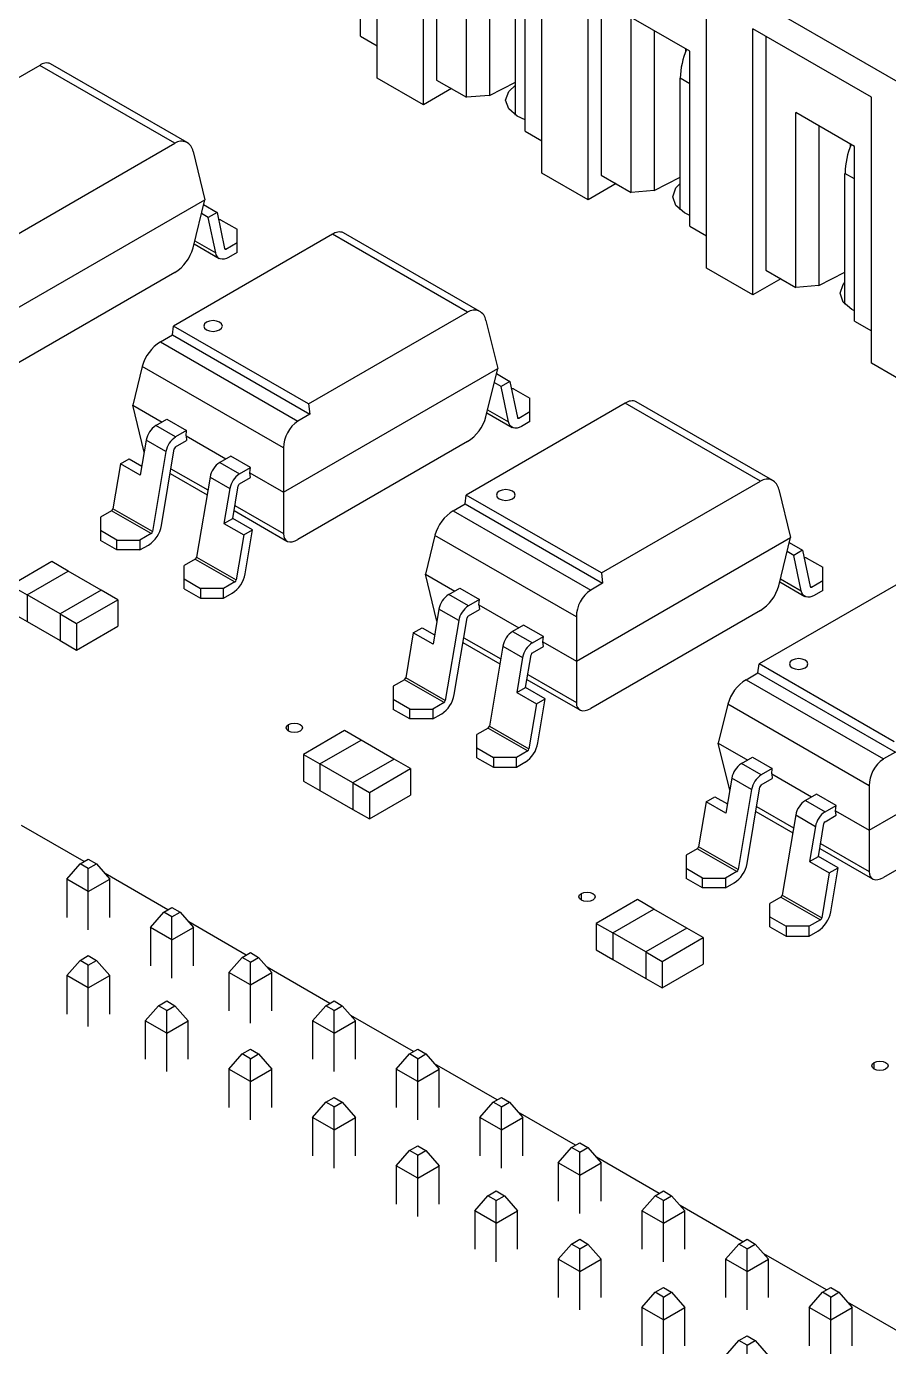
# Model space of a CAD drawing. Header units: millimetres. Extents: x -120 to 67, y -49 to 66.
# Drawn here: x -4.23 to 14.28, y 5.48 to 33.83 of the extents above; entities that cross this region are included whole.
import ezdxf

# ---------------------------------------------------------------- set-up
doc = ezdxf.new("R2010")
doc.units = ezdxf.units.MM

msp = doc.modelspace()

# ---------------------------------------------------------------- linework, layer by layer
at = {"color": 7, "linetype": 'Continuous', "lineweight": 25}
for p, q in [((25.007, 26.555), (-3.277, 42.883)), ((3.299, 32.718), (3.299, 38.434)), ((4.289, 32.146), (4.289, 37.862)), ((4.572, 37.699), (4.572, 32.677)), ((2.938, 33.62), (2.938, 37.376)), ((6.835, 30.677), (6.835, 36.393)), ((5.215, 32.306), (5.215, 36.062)), ((5.71, 35.776), (5.71, 32.346)), ((7.825, 30.105), (7.825, 35.821)), ((8.107, 35.658), (8.107, 30.636)), ((6.474, 31.579), (6.474, 35.335)), ((6.269, 31.92), (6.269, 34.755)), ((10.37, 28.636), (10.37, 34.352)), ((10.01, 33.294), (8.751, 34.021)), ((8.751, 30.265), (8.751, 34.021)), ((13.906, 32.311), (11.36, 33.78)), ((11.36, 28.064), (11.36, 33.78)), ((2.938, 33.62), (3.299, 33.412)), ((9.246, 33.735), (9.246, 30.305)), ((11.643, 33.617), (11.643, 28.595)), ((9.918, 33.347), (9.918, 33.289)), ((10.01, 29.538), (10.01, 33.294)), ((-3.948, 32.993), (-7.361, 31.023)), ((-1.048, 31.319), (-3.948, 32.993)), ((-0.783, 31.335), (-3.713, 33.027)), ((4.289, 32.146), (3.299, 32.718)), ((4.572, 32.677), (5.215, 32.306)), ((5.71, 32.346), (6.269, 32.635)), ((9.804, 29.887), (9.804, 32.714)), ((10.01, 32.596), (9.804, 32.714)), ((4.89, 32.493), (4.289, 32.146)), ((5.71, 32.346), (5.215, 32.306)), ((13.906, 26.595), (13.906, 32.311)), ((13.545, 31.253), (12.286, 31.98)), ((12.286, 28.224), (12.286, 31.98)), ((6.474, 31.579), (6.835, 31.371)), ((12.781, 31.694), (12.781, 28.264)), ((-4.461, 29.349), (-1.048, 31.319)), ((13.453, 31.306), (13.453, 31.248)), ((13.545, 27.497), (13.545, 31.253)), ((-0.655, 31.145), (-0.403, 30.108)), ((7.825, 30.105), (6.835, 30.677)), ((8.107, 30.636), (8.751, 30.265)), ((13.34, 27.866), (13.34, 30.673)), ((13.545, 30.555), (13.34, 30.673)), ((8.426, 30.452), (7.825, 30.105)), ((9.246, 30.305), (9.804, 30.594)), ((-4.999, 27.455), (-0.403, 30.108)), ((-0.655, 29.072), (-0.403, 30.108)), ((9.246, 30.305), (8.751, 30.265)), ((-0.329, 29.727), (-0.475, 29.811)), ((-0.429, 30.001), (-0.141, 29.835)), ((-0.141, 29.835), (-0.329, 29.727)), ((-0.141, 29.835), (0.022, 29.056)), ((-0.17, 28.965), (-0.329, 29.727)), ((-0.063, 29.675), (-0.107, 29.675)), ((-0.063, 29.675), (0.29, 29.471)), ((10.01, 29.538), (10.37, 29.33)), ((2.338, 29.365), (-1.075, 27.394)), ((-0.618, 29.224), (-0.17, 28.965)), ((0.29, 28.973), (0.29, 29.471)), ((5.238, 27.69), (2.338, 29.365)), ((5.503, 27.706), (2.573, 29.398)), ((-0.634, 29.159), (-0.093, 28.847)), ((0.02, 29.063), (0.049, 29.046)), ((0.049, 29.046), (0.29, 29.185)), ((0.29, 28.973), (0.107, 28.867)), ((-1.048, 28.543), (-4.691, 26.439)), ((11.36, 28.064), (10.37, 28.636)), ((11.961, 28.411), (11.36, 28.064)), ((11.643, 28.595), (12.286, 28.224)), ((12.781, 28.264), (13.34, 28.553)), ((12.781, 28.264), (12.286, 28.224)), ((1.826, 25.72), (5.238, 27.69)), ((5.631, 27.516), (5.884, 26.479)), ((-1.1, 27.205), (-1.075, 27.394)), ((1.826, 25.72), (-1.075, 27.394)), ((13.545, 27.497), (13.906, 27.289)), ((-1.356, 27.057), (-1.1, 27.205)), ((-1.356, 27.057), (1.595, 25.354)), ((-1.1, 27.205), (1.85, 25.501)), ((-1.749, 26.528), (-1.951, 25.696)), ((1.287, 24.776), (-1.749, 26.528)), ((1.287, 23.826), (5.884, 26.479)), ((5.631, 25.443), (5.884, 26.479)), ((5.858, 26.372), (6.145, 26.206)), ((14.896, 26.023), (13.906, 26.595)), ((5.957, 26.098), (5.811, 26.182)), ((6.145, 26.206), (5.957, 26.098)), ((6.116, 25.336), (5.957, 26.098)), ((6.145, 26.206), (6.308, 25.427)), ((6.223, 26.046), (6.179, 26.046)), ((6.223, 26.046), (6.577, 25.842)), ((6.577, 25.344), (6.577, 25.842)), ((-1.951, 25.696), (-1.322, 25.332)), ((-1.705, 24.685), (-1.951, 25.696)), ((1.826, 25.72), (1.85, 25.501)), ((8.624, 25.736), (5.211, 23.765)), ((5.653, 25.53), (6.193, 25.218)), ((5.668, 25.595), (6.116, 25.336)), ((6.336, 25.417), (6.577, 25.557)), ((11.525, 24.061), (8.624, 25.736)), ((11.789, 24.077), (8.859, 25.769)), ((-1.455, 25.256), (-1.217, 25.393)), ((-1.03, 25.011), (-1.455, 25.256)), ((-1.217, 25.393), (-0.793, 25.148)), ((1.85, 25.501), (1.595, 25.354)), ((6.307, 25.434), (6.336, 25.417)), ((6.577, 25.344), (6.393, 25.238)), ((-0.793, 25.148), (-1.03, 25.011)), ((-0.806, 25.034), (-0.793, 25.148)), ((-0.806, 25.034), (0.05, 24.54)), ((-0.806, 25.034), (-0.793, 24.936)), ((-1.662, 24.943), (-1.789, 24.19)), ((-1.238, 24.698), (-1.662, 24.943)), ((-1.238, 24.698), (-1.527, 22.978)), ((-1.335, 23.108), (-1.058, 24.757)), ((-1.03, 24.798), (-0.793, 24.936)), ((1.287, 24.776), (1.287, 22.935)), ((5.238, 24.914), (1.595, 22.81)), ((-2.213, 24.435), (-2.376, 23.468)), ((-2.213, 24.435), (-2.025, 24.543)), ((-1.789, 24.19), (-2.213, 24.435)), ((-2.025, 24.543), (-1.755, 24.388)), ((0.155, 24.601), (-0.083, 24.464)), ((-0.083, 24.464), (0.342, 24.219)), ((0.579, 24.356), (0.155, 24.601)), ((-1.148, 24.224), (-0.355, 23.767)), ((-1.13, 24.33), (-0.337, 23.873)), ((-0.29, 24.151), (-0.579, 22.431)), ((-0.29, 24.151), (0.134, 23.906)), ((0.342, 24.219), (0.579, 24.356)), ((0.342, 24.007), (0.579, 24.144)), ((0.566, 24.242), (0.579, 24.356)), ((0.566, 24.242), (1.287, 23.826)), ((0.579, 24.144), (0.566, 24.242)), ((0.134, 23.906), (0.007, 23.153)), ((0.196, 23.261), (0.314, 23.965)), ((8.112, 22.091), (11.525, 24.061)), ((11.917, 23.887), (12.17, 22.85)), ((0.242, 23.538), (1.287, 22.935)), ((4.931, 23.428), (5.186, 23.576)), ((5.186, 23.576), (5.211, 23.765)), ((5.186, 23.576), (8.137, 21.872)), ((8.112, 22.091), (5.211, 23.765)), ((-2.403, 23.426), (-2.644, 23.287)), ((-2.644, 23.287), (-2.644, 22.789)), ((-1.555, 22.936), (-2.403, 23.426)), ((-1.527, 22.978), (-2.376, 23.468)), ((0.007, 23.153), (0.196, 23.261)), ((0.62, 23.017), (0.196, 23.261)), ((0.224, 23.432), (1.359, 22.777)), ((4.931, 23.428), (7.881, 21.725)), ((-2.291, 22.797), (-2.644, 23.001)), ((0.007, 23.153), (0.432, 22.908)), ((0.432, 22.908), (0.62, 23.017)), ((0.461, 22.072), (0.62, 23.017)), ((-2.291, 22.585), (-2.644, 22.789)), ((-2.291, 22.797), (-1.796, 22.797)), ((-2.291, 22.585), (-2.291, 22.797)), ((-1.555, 22.936), (-1.796, 22.797)), ((-1.796, 22.797), (-1.796, 22.585)), ((-1.796, 22.585), (-1.612, 22.691)), ((0.432, 22.908), (0.269, 21.941)), ((4.538, 22.899), (4.335, 22.067)), ((7.574, 21.147), (4.538, 22.899)), ((7.574, 20.197), (12.17, 22.85)), ((11.917, 21.814), (12.17, 22.85)), ((12.144, 22.744), (12.431, 22.577)), ((-1.796, 22.585), (-2.291, 22.585)), ((-0.579, 22.431), (0.269, 21.941)), ((12.243, 22.469), (12.097, 22.553)), ((12.431, 22.577), (12.243, 22.469)), ((12.402, 21.707), (12.243, 22.469)), ((12.431, 22.577), (12.594, 21.798)), ((12.509, 22.417), (12.465, 22.417)), ((12.509, 22.417), (12.863, 22.213)), ((-3.687, 22.334), (-4.571, 21.824)), ((-4.217, 21.619), (-3.334, 22.13)), ((-4.217, 21.619), (-3.334, 22.128)), ((-3.334, 22.13), (-3.687, 22.334)), ((-3.334, 22.13), (-3.334, 22.128)), ((-2.628, 21.721), (-3.334, 22.128)), ((-0.607, 22.389), (-0.848, 22.25)), ((-0.848, 21.752), (-0.848, 22.25)), ((-0.607, 22.389), (0.241, 21.899)), ((12.863, 21.715), (12.863, 22.213)), ((-0.848, 21.964), (-0.495, 21.76)), ((0.241, 21.899), (0, 21.76)), ((4.335, 22.067), (4.964, 21.703)), ((4.581, 21.056), (4.335, 22.067)), ((8.137, 21.872), (7.881, 21.725)), ((8.112, 22.091), (8.137, 21.872)), ((14.91, 22.107), (11.497, 20.136)), ((11.939, 21.901), (12.479, 21.589)), ((11.955, 21.966), (12.402, 21.707)), ((12.622, 21.788), (12.863, 21.928)), ((-4.571, 21.824), (-4.217, 21.619)), ((-3.51, 21.211), (-4.217, 21.619)), ((-4.217, 21.619), (-4.217, 21.048)), ((-4.217, 21.619), (-4.217, 21.048)), ((-2.626, 21.721), (-3.51, 21.211)), ((-2.273, 21.517), (-2.626, 21.721)), ((-0.848, 21.752), (-0.495, 21.548)), ((-0.495, 21.76), (-0.495, 21.548)), ((0, 21.76), (-0.495, 21.76)), ((0, 21.548), (0, 21.76)), ((0, 21.548), (0.184, 21.654)), ((4.832, 21.627), (5.069, 21.764)), ((5.256, 21.382), (4.832, 21.627)), ((5.069, 21.764), (5.493, 21.519)), ((12.593, 21.805), (12.622, 21.788)), ((12.863, 21.715), (12.679, 21.609)), ((-3.157, 21.007), (-2.273, 21.517)), ((-2.273, 21.517), (-2.273, 20.946)), ((-0.495, 21.548), (0, 21.548)), ((4.624, 21.314), (4.498, 20.561)), ((5.049, 21.069), (4.624, 21.314)), ((5.493, 21.519), (5.256, 21.382)), ((5.256, 21.17), (5.493, 21.307)), ((5.481, 21.405), (5.493, 21.519)), ((5.481, 21.405), (6.336, 20.911)), ((5.481, 21.405), (5.493, 21.307)), ((11.525, 21.285), (7.881, 19.181)), ((-4.571, 21.252), (-4.217, 21.048)), ((-4.217, 21.048), (-3.51, 20.64)), ((-4.217, 21.048), (-4.217, 21.048)), ((-3.51, 21.211), (-3.51, 20.64)), ((-3.51, 21.211), (-3.157, 21.007)), ((-3.157, 21.007), (-3.157, 20.436)), ((5.049, 21.069), (4.759, 19.349)), ((4.951, 19.479), (5.228, 21.128)), ((7.574, 21.147), (7.574, 19.306)), ((-3.157, 20.436), (-2.273, 20.946)), ((4.073, 20.806), (3.911, 19.839)), ((4.073, 20.806), (4.261, 20.914)), ((4.498, 20.561), (4.073, 20.806)), ((4.261, 20.914), (4.531, 20.759)), ((5.157, 20.701), (5.949, 20.244)), ((6.441, 20.972), (6.203, 20.835)), ((6.203, 20.835), (6.628, 20.59)), ((6.865, 20.727), (6.441, 20.972)), ((6.628, 20.59), (6.865, 20.727)), ((6.852, 20.613), (6.865, 20.727)), ((-3.51, 20.64), (-3.157, 20.436)), ((5.139, 20.595), (5.931, 20.138)), ((5.996, 20.522), (5.707, 18.802)), ((5.996, 20.522), (6.42, 20.277)), ((6.628, 20.378), (6.865, 20.515)), ((6.852, 20.613), (7.574, 20.197)), ((6.865, 20.515), (6.852, 20.613)), ((6.42, 20.277), (6.294, 19.524)), ((6.482, 19.633), (6.6, 20.336)), ((11.472, 19.947), (11.497, 20.136)), ((14.398, 18.462), (11.497, 20.136)), ((6.528, 19.909), (7.574, 19.306)), ((11.217, 19.799), (11.472, 19.947)), ((11.472, 19.947), (14.423, 18.243)), ((3.883, 19.797), (3.642, 19.658)), ((3.642, 19.658), (3.642, 19.16)), ((4.732, 19.307), (3.883, 19.797)), ((4.759, 19.349), (3.911, 19.839)), ((6.294, 19.524), (6.482, 19.633)), ((6.906, 19.388), (6.482, 19.633)), ((6.51, 19.803), (7.645, 19.148)), ((11.217, 19.799), (14.167, 18.096)), ((3.996, 19.168), (3.642, 19.372)), ((4.732, 19.307), (4.491, 19.168)), ((6.294, 19.524), (6.718, 19.279)), ((6.718, 19.279), (6.906, 19.388)), ((6.747, 18.443), (6.906, 19.388)), ((3.996, 18.956), (3.642, 19.16)), ((3.996, 19.168), (4.491, 19.168)), ((3.996, 18.956), (3.996, 19.168)), ((4.491, 19.168), (4.491, 18.956)), ((4.491, 18.956), (4.674, 19.062)), ((6.718, 19.279), (6.555, 18.312)), ((10.824, 19.27), (10.621, 18.438)), ((13.86, 17.518), (10.824, 19.27)), ((13.86, 16.568), (18.456, 19.221)), ((1.393, 18.695), (1.393, 18.837)), ((4.491, 18.956), (3.996, 18.956)), ((5.679, 18.76), (5.438, 18.621)), ((5.679, 18.76), (6.528, 18.27)), ((5.707, 18.802), (6.555, 18.312)), ((2.599, 18.705), (1.715, 18.195)), ((2.069, 17.99), (2.953, 18.501)), ((2.069, 17.99), (2.952, 18.5)), ((2.953, 18.501), (2.599, 18.705)), ((3.658, 18.092), (2.952, 18.5)), ((2.953, 18.501), (2.953, 18.499)), ((5.438, 18.123), (5.438, 18.621)), ((10.621, 18.438), (11.251, 18.074)), ((10.867, 17.427), (10.621, 18.438)), ((1.715, 18.195), (2.069, 17.99)), ((1.715, 18.195), (1.715, 17.623)), ((5.438, 18.335), (5.792, 18.131)), ((6.528, 18.27), (6.287, 18.131)), ((14.423, 18.243), (14.167, 18.096)), ((2.069, 17.99), (2.069, 17.419)), ((2.776, 17.582), (2.069, 17.99)), ((2.069, 17.99), (2.069, 17.419)), ((3.66, 18.093), (2.776, 17.582)), ((3.129, 17.378), (4.013, 17.888)), ((4.013, 17.888), (3.66, 18.093)), ((4.013, 17.888), (4.013, 17.317)), ((5.438, 18.123), (5.792, 17.919)), ((5.792, 18.131), (5.792, 17.919)), ((6.287, 18.131), (5.792, 18.131)), ((5.792, 17.919), (6.287, 17.919)), ((6.287, 17.919), (6.287, 18.131)), ((6.287, 17.919), (6.47, 18.025)), ((11.118, 17.998), (11.355, 18.135)), ((11.542, 17.753), (11.118, 17.998)), ((11.355, 18.135), (11.78, 17.89)), ((11.78, 17.89), (11.542, 17.753)), ((11.767, 17.776), (11.78, 17.89)), ((1.715, 17.623), (2.069, 17.419)), ((2.776, 17.582), (3.129, 17.378)), ((2.776, 17.582), (2.776, 17.011)), ((10.91, 17.685), (10.784, 16.932)), ((11.335, 17.44), (10.91, 17.685)), ((11.542, 17.541), (11.78, 17.678)), ((11.767, 17.776), (12.622, 17.282)), ((11.767, 17.776), (11.78, 17.678)), ((17.811, 17.656), (14.167, 15.552)), ((2.069, 17.419), (2.776, 17.012)), ((2.069, 17.419), (2.069, 17.419)), ((3.129, 17.378), (3.129, 16.807)), ((3.129, 16.807), (4.013, 17.317)), ((11.335, 17.44), (11.045, 15.72)), ((11.237, 15.851), (11.514, 17.499)), ((12.727, 17.343), (12.49, 17.206)), ((13.151, 17.098), (12.727, 17.343)), ((13.86, 17.518), (13.86, 15.677)), ((10.36, 17.177), (10.197, 16.21)), ((10.36, 17.177), (10.548, 17.285)), ((10.784, 16.932), (10.36, 17.177)), ((10.548, 17.285), (10.817, 17.13)), ((11.443, 17.072), (12.235, 16.615)), ((12.49, 17.206), (12.914, 16.961)), ((12.914, 16.961), (13.151, 17.098)), ((13.139, 16.984), (13.151, 17.098)), ((2.776, 17.011), (3.129, 16.807)), ((11.425, 16.966), (12.218, 16.509)), ((12.282, 16.893), (11.993, 15.173)), ((12.282, 16.893), (12.706, 16.648)), ((12.914, 16.749), (13.151, 16.886)), ((13.139, 16.984), (13.86, 16.568)), ((13.151, 16.886), (13.139, 16.984)), ((-2.995, 15.893), (-4.341, 16.67)), ((12.706, 16.648), (12.58, 15.895)), ((12.768, 16.004), (12.886, 16.707)), ((10.169, 16.168), (9.928, 16.029)), ((11.018, 15.678), (10.169, 16.168)), ((11.045, 15.72), (10.197, 16.21)), ((12.797, 16.175), (13.932, 15.519)), ((12.814, 16.281), (13.86, 15.677)), ((-3.081, 15.843), (-2.904, 15.946)), ((-2.904, 15.946), (-2.727, 15.843)), ((9.928, 16.029), (9.928, 15.531)), ((12.58, 15.895), (12.768, 16.004)), ((12.58, 15.895), (13.004, 15.65)), ((13.192, 15.759), (12.768, 16.004)), ((-3.364, 15.517), (-3.081, 15.843)), ((-2.904, 15.741), (-3.081, 15.843)), ((-2.904, 15.741), (-2.727, 15.843)), ((-2.904, 14.427), (-2.904, 15.741)), ((-2.727, 15.843), (-2.445, 15.517)), ((-1.199, 14.856), (-2.545, 15.633)), ((10.282, 15.539), (9.928, 15.743)), ((11.018, 15.678), (10.777, 15.539)), ((13.004, 15.65), (12.841, 14.683)), ((13.004, 15.65), (13.192, 15.759)), ((13.033, 14.814), (13.192, 15.759)), ((-2.904, 15.252), (-3.364, 15.517)), ((-3.364, 15.517), (-3.364, 14.693)), ((-2.904, 15.252), (-2.445, 15.517)), ((-2.445, 14.693), (-2.445, 15.517)), ((10.282, 15.327), (9.928, 15.531)), ((10.282, 15.327), (10.282, 15.539)), ((10.282, 15.539), (10.777, 15.539)), ((10.777, 15.327), (10.282, 15.327)), ((10.777, 15.539), (10.777, 15.327)), ((10.777, 15.327), (10.961, 15.433)), ((7.68, 15.066), (7.68, 15.208)), ((8.885, 15.076), (8.001, 14.566)), ((9.239, 14.872), (8.885, 15.076)), ((11.965, 15.131), (11.724, 14.992)), ((11.965, 15.131), (12.814, 14.641)), ((11.993, 15.173), (12.841, 14.683)), ((-1.568, 14.48), (-1.285, 14.807)), ((-1.285, 14.807), (-1.108, 14.909)), ((-1.108, 14.705), (-1.285, 14.807)), ((-1.108, 14.909), (-0.931, 14.807)), ((-1.108, 14.705), (-0.931, 14.807)), ((-0.931, 14.807), (-0.649, 14.48)), ((8.355, 14.362), (9.239, 14.872)), ((8.356, 14.361), (9.238, 14.871)), ((9.945, 14.463), (9.238, 14.871)), ((9.239, 14.872), (9.239, 14.87)), ((11.724, 14.494), (11.724, 14.992)), ((-1.108, 14.215), (-1.568, 14.48)), ((-1.568, 14.48), (-1.568, 13.656)), ((-1.108, 13.39), (-1.108, 14.705)), ((-1.108, 14.215), (-0.649, 14.48)), ((0.484, 13.885), (-0.749, 14.596)), ((-0.649, 13.656), (-0.649, 14.48)), ((8.001, 14.566), (8.355, 14.362)), ((8.001, 14.566), (8.001, 13.994)), ((9.946, 14.464), (9.062, 13.953)), ((10.299, 14.26), (9.946, 14.464)), ((11.724, 14.706), (12.078, 14.502)), ((11.724, 14.494), (12.078, 14.29)), ((12.078, 14.502), (12.078, 14.29)), ((12.573, 14.502), (12.078, 14.502)), ((12.814, 14.641), (12.573, 14.502)), ((12.573, 14.29), (12.573, 14.502)), ((8.355, 14.362), (8.355, 13.79)), ((8.356, 14.361), (8.356, 13.79)), ((9.062, 13.953), (8.356, 14.361)), ((9.416, 13.749), (10.299, 14.26)), ((10.299, 14.26), (10.299, 13.688)), ((12.078, 14.29), (12.573, 14.29)), ((12.573, 14.29), (12.757, 14.396)), ((0.398, 13.835), (0.575, 13.937)), ((0.575, 13.937), (0.751, 13.835)), ((8.001, 13.994), (8.355, 13.79)), ((9.062, 13.953), (9.062, 13.382)), ((9.062, 13.953), (9.416, 13.749)), ((-3.364, 13.443), (-3.081, 13.77)), ((-3.081, 13.77), (-2.904, 13.872)), ((-2.904, 13.668), (-3.081, 13.77)), ((-2.904, 13.872), (-2.727, 13.77)), ((-2.904, 13.668), (-2.727, 13.77)), ((-2.904, 12.354), (-2.904, 13.668)), ((-2.727, 13.77), (-2.445, 13.443)), ((0.115, 13.509), (0.398, 13.835)), ((0.575, 13.733), (0.398, 13.835)), ((0.575, 13.733), (0.751, 13.835)), ((0.575, 12.419), (0.575, 13.733)), ((0.751, 13.835), (1.034, 13.509)), ((2.28, 12.848), (0.934, 13.625)), ((8.355, 13.79), (8.356, 13.79)), ((8.356, 13.79), (9.062, 13.383)), ((9.416, 13.749), (9.416, 13.178)), ((9.416, 13.178), (10.299, 13.688)), ((-2.904, 13.178), (-3.364, 13.443)), ((-3.364, 13.443), (-3.364, 12.619)), ((-2.904, 13.178), (-2.445, 13.443)), ((-2.445, 12.619), (-2.445, 13.443)), ((0.575, 13.243), (0.115, 13.509)), ((0.115, 13.509), (0.115, 12.684)), ((0.575, 13.243), (1.034, 13.509)), ((1.034, 12.684), (1.034, 13.509)), ((9.062, 13.382), (9.416, 13.178)), ((-1.681, 12.472), (-1.398, 12.798)), ((-1.398, 12.798), (-1.221, 12.9)), ((-1.221, 12.696), (-1.398, 12.798)), ((-1.221, 12.9), (-1.045, 12.798)), ((-1.221, 12.696), (-1.045, 12.798)), ((-1.045, 12.798), (-0.762, 12.472)), ((1.911, 12.472), (2.194, 12.798)), ((2.194, 12.798), (2.371, 12.9)), ((2.371, 12.696), (2.194, 12.798)), ((2.371, 12.9), (2.548, 12.798)), ((2.371, 12.696), (2.548, 12.798)), ((2.548, 12.798), (2.83, 12.472)), ((-1.221, 11.382), (-1.221, 12.696)), ((2.371, 11.382), (2.371, 12.696)), ((4.076, 11.811), (2.73, 12.588)), ((-1.221, 12.206), (-1.681, 12.472)), ((-1.681, 12.472), (-1.681, 11.647)), ((-1.221, 12.206), (-0.762, 12.472)), ((-0.762, 11.647), (-0.762, 12.472)), ((2.371, 12.206), (1.911, 12.472)), ((1.911, 12.472), (1.911, 11.647)), ((2.371, 12.206), (2.83, 12.472)), ((2.83, 11.647), (2.83, 12.472)), ((0.115, 11.435), (0.398, 11.761)), ((0.398, 11.761), (0.575, 11.864)), ((0.575, 11.659), (0.398, 11.761)), ((0.575, 11.864), (0.751, 11.761)), ((0.575, 11.659), (0.751, 11.761)), ((0.575, 10.345), (0.575, 11.659)), ((0.751, 11.761), (1.034, 11.435)), ((3.707, 11.435), (3.99, 11.761)), ((3.99, 11.761), (4.167, 11.864)), ((4.167, 11.659), (3.99, 11.761)), ((4.167, 11.864), (4.344, 11.761)), ((4.167, 11.659), (4.344, 11.761)), ((4.167, 10.345), (4.167, 11.659)), ((4.344, 11.761), (4.626, 11.435)), ((0.575, 11.17), (0.115, 11.435)), ((0.115, 11.435), (0.115, 10.611)), ((0.575, 11.17), (1.034, 11.435)), ((1.034, 10.611), (1.034, 11.435)), ((4.167, 11.17), (3.707, 11.435)), ((3.707, 11.435), (3.707, 10.611)), ((4.167, 11.17), (4.626, 11.435)), ((5.872, 10.774), (4.526, 11.551)), ((4.626, 10.611), (4.626, 11.435)), ((13.966, 11.437), (13.966, 11.58)), ((2.194, 10.725), (2.371, 10.827)), ((2.371, 10.827), (2.548, 10.725)), ((5.786, 10.725), (5.963, 10.827)), ((5.963, 10.827), (6.14, 10.725)), ((1.911, 10.398), (2.194, 10.725)), ((2.371, 10.623), (2.194, 10.725)), ((2.371, 10.623), (2.548, 10.725)), ((2.371, 9.308), (2.371, 10.623)), ((2.548, 10.725), (2.83, 10.398)), ((5.503, 10.398), (5.786, 10.725)), ((5.963, 10.623), (5.786, 10.725)), ((5.963, 10.623), (6.14, 10.725)), ((5.963, 9.308), (5.963, 10.623)), ((6.14, 10.725), (6.422, 10.398)), ((7.555, 9.803), (6.322, 10.514)), ((2.371, 10.133), (1.911, 10.398)), ((1.911, 10.398), (1.911, 9.574)), ((2.371, 10.133), (2.83, 10.398)), ((2.83, 9.574), (2.83, 10.398)), ((5.963, 10.133), (5.503, 10.398)), ((5.503, 10.398), (5.503, 9.574)), ((5.963, 10.133), (6.422, 10.398)), ((6.422, 9.574), (6.422, 10.398)), ((3.707, 9.361), (3.99, 9.688)), ((3.99, 9.688), (4.167, 9.79)), ((4.167, 9.586), (3.99, 9.688)), ((4.167, 9.79), (4.344, 9.688)), ((4.167, 9.586), (4.344, 9.688)), ((4.344, 9.688), (4.626, 9.361)), ((7.186, 9.426), (7.469, 9.753)), ((7.469, 9.753), (7.646, 9.855)), ((7.646, 9.651), (7.469, 9.753)), ((7.646, 9.855), (7.823, 9.753)), ((7.646, 9.651), (7.823, 9.753)), ((7.646, 8.337), (7.646, 9.651)), ((7.823, 9.753), (8.105, 9.426)), ((4.167, 9.096), (3.707, 9.361)), ((3.707, 9.361), (3.707, 8.537)), ((4.167, 8.272), (4.167, 9.586)), ((4.167, 9.096), (4.626, 9.361)), ((4.626, 8.537), (4.626, 9.361)), ((7.646, 9.161), (7.186, 9.426)), ((7.186, 9.426), (7.186, 8.602)), ((7.646, 9.161), (8.105, 9.426)), ((9.351, 8.766), (8.005, 9.543)), ((8.105, 8.602), (8.105, 9.426)), ((5.673, 8.716), (5.85, 8.818)), ((5.85, 8.818), (6.027, 8.716)), ((9.265, 8.716), (9.442, 8.818)), ((9.442, 8.818), (9.619, 8.716)), ((5.39, 8.39), (5.673, 8.716)), ((5.85, 8.614), (5.673, 8.716)), ((5.85, 8.614), (6.027, 8.716)), ((5.85, 7.3), (5.85, 8.614)), ((6.027, 8.716), (6.309, 8.39)), ((8.982, 8.39), (9.265, 8.716)), ((9.442, 8.614), (9.265, 8.716)), ((9.442, 8.614), (9.619, 8.716)), ((9.442, 7.3), (9.442, 8.614)), ((9.619, 8.716), (9.901, 8.39)), ((5.85, 8.124), (5.39, 8.39)), ((5.39, 8.39), (5.39, 7.565)), ((5.85, 8.124), (6.309, 8.39)), ((6.309, 7.565), (6.309, 8.39)), ((9.442, 8.124), (8.982, 8.39)), ((8.982, 8.39), (8.982, 7.565)), ((9.442, 8.124), (9.901, 8.39)), ((11.147, 7.729), (9.801, 8.506)), ((9.901, 7.565), (9.901, 8.39)), ((7.186, 7.353), (7.469, 7.679)), ((7.469, 7.679), (7.646, 7.781)), ((7.646, 7.577), (7.469, 7.679)), ((7.646, 7.781), (7.823, 7.679)), ((7.646, 7.577), (7.823, 7.679)), ((7.823, 7.679), (8.105, 7.353)), ((10.778, 7.353), (11.061, 7.679)), ((11.061, 7.679), (11.238, 7.781)), ((11.238, 7.577), (11.061, 7.679)), ((11.238, 7.781), (11.415, 7.679)), ((11.238, 7.577), (11.415, 7.679)), ((11.415, 7.679), (11.698, 7.353)), ((7.646, 6.263), (7.646, 7.577)), ((11.238, 6.263), (11.238, 7.577)), ((12.943, 6.692), (11.597, 7.469)), ((7.646, 7.087), (7.186, 7.353)), ((7.186, 7.353), (7.186, 6.528)), ((7.646, 7.087), (8.105, 7.353)), ((8.105, 6.528), (8.105, 7.353)), ((11.238, 7.087), (10.778, 7.353)), ((10.778, 7.353), (10.778, 6.528)), ((11.238, 7.087), (11.698, 7.353)), ((11.698, 6.528), (11.698, 7.353)), ((8.982, 6.316), (9.265, 6.643)), ((9.265, 6.643), (9.442, 6.745)), ((9.442, 6.541), (9.265, 6.643)), ((9.442, 6.745), (9.619, 6.643)), ((9.442, 6.541), (9.619, 6.643)), ((9.442, 5.226), (9.442, 6.541)), ((9.619, 6.643), (9.901, 6.316)), ((12.574, 6.316), (12.857, 6.643)), ((12.857, 6.643), (13.034, 6.745)), ((13.034, 6.541), (12.857, 6.643)), ((13.034, 6.745), (13.211, 6.643)), ((13.034, 6.541), (13.211, 6.643)), ((13.034, 5.226), (13.034, 6.541)), ((13.211, 6.643), (13.494, 6.316)), ((9.442, 6.051), (8.982, 6.316)), ((8.982, 6.316), (8.982, 5.492)), ((9.442, 6.051), (9.901, 6.316)), ((9.901, 5.492), (9.901, 6.316)), ((13.034, 6.051), (12.574, 6.316)), ((12.574, 6.316), (12.574, 5.492)), ((13.034, 6.051), (13.494, 6.316)), ((14.626, 5.72), (13.393, 6.432)), ((13.494, 5.492), (13.494, 6.316)), ((11.061, 5.606), (11.238, 5.708)), ((11.238, 5.708), (11.415, 5.606)), ((10.778, 5.279), (11.061, 5.606)), ((11.238, 5.504), (11.061, 5.606)), ((11.238, 5.504), (11.415, 5.606)), ((11.238, 4.189), (11.238, 5.504)), ((11.415, 5.606), (11.698, 5.279))]:
    msp.add_line(p, q, dxfattribs=at)
at = {"color": 7, "linetype": 'Continuous', "lineweight": 25, "flags": 128}
for points in [[(6.474, 31.822), (6.304, 31.898), (6.12, 32.057), (6.055, 32.245), (6.12, 32.433), (6.269, 32.57)], [(10.01, 29.769), (9.896, 29.824), (9.712, 29.983), (9.647, 30.171), (9.712, 30.359), (9.804, 30.455)], [(0.107, 28.867), (0.059, 28.844), (0.012, 28.831), (-0.031, 28.829), (-0.071, 28.837), (-0.106, 28.855), (-0.134, 28.883), (-0.156, 28.92), (-0.17, 28.965)], [(0.022, 29.056), (0.023, 29.052), (0.025, 29.048), (0.028, 29.045), (0.032, 29.043), (0.036, 29.043), (0.04, 29.043), (0.045, 29.044), (0.049, 29.046)], [(13.545, 27.721), (13.489, 27.751), (13.304, 27.91), (13.24, 28.098), (13.304, 28.285), (13.34, 28.329)], [(-0.368, 27.476), (-0.411, 27.439), (-0.427, 27.394), (-0.411, 27.35), (-0.368, 27.313), (-0.303, 27.288), (-0.227, 27.279), (-0.15, 27.288), (-0.085, 27.313), (-0.042, 27.35), (-0.027, 27.394), (-0.042, 27.439), (-0.085, 27.476), (-0.15, 27.501), (-0.227, 27.51), (-0.303, 27.501), (-0.368, 27.476)], [(-0.368, 27.476), (-0.411, 27.439), (-0.427, 27.394), (-0.411, 27.35), (-0.368, 27.313), (-0.303, 27.288), (-0.227, 27.279), (-0.15, 27.288), (-0.085, 27.313), (-0.042, 27.35), (-0.027, 27.394), (-0.042, 27.439), (-0.085, 27.476), (-0.15, 27.501), (-0.227, 27.51), (-0.303, 27.501), (-0.368, 27.476)], [(6.393, 25.238), (6.345, 25.215), (6.299, 25.202), (6.255, 25.2), (6.215, 25.208), (6.18, 25.226), (6.152, 25.254), (6.13, 25.291), (6.116, 25.336)], [(6.308, 25.427), (6.309, 25.423), (6.312, 25.419), (6.314, 25.416), (6.318, 25.414), (6.322, 25.414), (6.326, 25.414), (6.331, 25.415), (6.336, 25.417)], [(5.918, 23.847), (5.875, 23.81), (5.86, 23.765), (5.875, 23.721), (5.918, 23.684), (5.983, 23.659), (6.06, 23.65), (6.136, 23.659), (6.201, 23.684), (6.244, 23.721), (6.26, 23.765), (6.244, 23.81), (6.201, 23.847), (6.136, 23.872), (6.06, 23.881), (5.983, 23.872), (5.918, 23.847)], [(5.918, 23.847), (5.875, 23.81), (5.86, 23.765), (5.875, 23.721), (5.918, 23.684), (5.983, 23.659), (6.06, 23.65), (6.136, 23.659), (6.201, 23.684), (6.244, 23.721), (6.26, 23.765), (6.244, 23.81), (6.201, 23.847), (6.136, 23.872), (6.06, 23.881), (5.983, 23.872), (5.918, 23.847)], [(1.287, 22.935), (1.293, 22.877), (1.31, 22.829), (1.338, 22.793), (1.375, 22.77), (1.421, 22.759), (1.474, 22.763), (1.533, 22.78), (1.595, 22.81)], [(12.679, 21.609), (12.631, 21.586), (12.585, 21.573), (12.541, 21.571), (12.501, 21.579), (12.467, 21.597), (12.438, 21.626), (12.416, 21.663), (12.402, 21.707)], [(12.594, 21.798), (12.596, 21.794), (12.598, 21.79), (12.601, 21.787), (12.604, 21.785), (12.608, 21.785), (12.612, 21.785), (12.617, 21.786), (12.622, 21.788)], [(12.204, 20.218), (12.161, 20.181), (12.146, 20.136), (12.161, 20.092), (12.204, 20.055), (12.269, 20.03), (12.346, 20.021), (12.422, 20.03), (12.487, 20.055), (12.531, 20.092), (12.546, 20.136), (12.531, 20.181), (12.487, 20.218), (12.422, 20.243), (12.346, 20.252), (12.269, 20.243), (12.204, 20.218)], [(12.204, 20.218), (12.161, 20.181), (12.146, 20.136), (12.161, 20.092), (12.204, 20.055), (12.269, 20.03), (12.346, 20.021), (12.422, 20.03), (12.487, 20.055), (12.531, 20.092), (12.546, 20.136), (12.531, 20.181), (12.487, 20.218), (12.422, 20.243), (12.346, 20.252), (12.269, 20.243), (12.204, 20.218)], [(7.574, 19.306), (7.579, 19.248), (7.596, 19.201), (7.624, 19.164), (7.661, 19.141), (7.707, 19.13), (7.76, 19.134), (7.819, 19.151), (7.881, 19.181)], [(1.393, 18.837), (1.45, 18.859), (1.517, 18.867), (1.584, 18.859), (1.641, 18.837), (1.679, 18.805), (1.692, 18.766), (1.679, 18.727), (1.641, 18.695), (1.584, 18.673), (1.517, 18.665), (1.45, 18.673), (1.393, 18.695), (1.356, 18.727), (1.342, 18.766), (1.356, 18.805), (1.393, 18.837)], [(13.86, 15.677), (13.865, 15.619), (13.882, 15.572), (13.91, 15.535), (13.947, 15.512), (13.993, 15.501), (14.046, 15.505), (14.105, 15.522), (14.167, 15.552)], [(7.68, 15.208), (7.736, 15.23), (7.803, 15.238), (7.87, 15.23), (7.927, 15.208), (7.965, 15.176), (7.978, 15.137), (7.965, 15.098), (7.927, 15.066), (7.87, 15.044), (7.803, 15.036), (7.736, 15.044), (7.68, 15.066), (7.642, 15.098), (7.628, 15.137), (7.642, 15.176), (7.68, 15.208)], [(13.966, 11.58), (14.023, 11.601), (14.09, 11.609), (14.157, 11.601), (14.213, 11.58), (14.251, 11.547), (14.265, 11.508), (14.251, 11.469), (14.213, 11.437), (14.157, 11.415), (14.09, 11.407), (14.023, 11.415), (13.966, 11.437), (13.928, 11.469), (13.915, 11.508), (13.928, 11.547), (13.966, 11.58)]]:
    msp.add_lwpolyline(points, dxfattribs=at)
at = {"color": 7, "linetype": 'Continuous', "lineweight": 25}
for centre, radius, start, end in [((11.531, 32.675), 1.727, 157.4718, 178.7023), ((-3.803, 32.811), 0.233, 67.3728, 128.6589), ((-0.905, 31.112), 0.252, 7.5999, 124.6186), ((15.067, 30.634), 1.727, 157.4718, 178.7023), ((2.483, 29.182), 0.233, 67.3728, 128.6589), ((-1.533, 29.313), 0.91, 302.177, 344.6076), ((5.382, 27.483), 0.252, 7.5999, 124.6186), ((-0.871, 26.286), 0.91, 122.177, 164.6076), ((8.77, 25.553), 0.233, 67.3728, 128.6589), ((-1.199, 24.861), 0.47, 122.9275, 170.0427), ((1.982, 24.777), 0.694, 123.8784, 180.1411), ((4.754, 25.684), 0.91, 302.177, 344.6076), ((-0.775, 24.616), 0.47, 122.9275, 170.0427), ((-0.996, 24.746), 0.0627, 122.9275, 170.0427), ((0.173, 24.069), 0.47, 122.9275, 170.0427), ((0.597, 23.824), 0.47, 122.9275, 170.0427), ((11.668, 23.854), 0.252, 7.5999, 124.6186), ((0.376, 23.954), 0.0627, 122.9275, 170.0427), ((-2.437, 23.479), 0.0627, 302.9275, 350.0427), ((5.415, 22.658), 0.91, 122.177, 164.6076), ((-1.952, 23.217), 0.627, 302.9275, 350.0427), ((-1.589, 22.989), 0.0627, 302.9275, 350.0427), ((-0.641, 22.442), 0.0627, 302.9275, 350.0427), ((-0.156, 22.18), 0.627, 302.9275, 350.0427), ((0.207, 21.952), 0.0627, 302.9275, 350.0427), ((5.087, 21.232), 0.47, 122.9275, 170.0427), ((8.268, 21.148), 0.694, 123.8784, 180.1411), ((11.04, 22.055), 0.91, 302.177, 344.6076), ((5.511, 20.987), 0.47, 122.9275, 170.0427), ((5.29, 21.117), 0.0627, 122.9275, 170.0427), ((6.459, 20.44), 0.47, 122.9275, 170.0427), ((6.883, 20.195), 0.47, 122.9275, 170.0427), ((6.662, 20.325), 0.0627, 122.9275, 170.0427), ((3.849, 19.85), 0.0627, 302.9275, 350.0427), ((11.702, 19.029), 0.91, 122.177, 164.6076), ((4.334, 19.588), 0.627, 302.9275, 350.0427), ((4.697, 19.36), 0.0627, 302.9275, 350.0427), ((5.645, 18.813), 0.0627, 302.9275, 350.0427), ((6.13, 18.551), 0.627, 302.9275, 350.0427), ((6.494, 18.323), 0.0627, 302.9275, 350.0427), ((11.373, 17.603), 0.47, 122.9275, 170.0427), ((14.554, 17.519), 0.694, 123.8784, 180.1411), ((11.797, 17.358), 0.47, 122.9275, 170.0427), ((11.576, 17.488), 0.0627, 122.9275, 170.0427), ((12.745, 16.811), 0.47, 122.9275, 170.0427), ((13.169, 16.567), 0.47, 122.9275, 170.0427), ((12.948, 16.696), 0.0627, 122.9275, 170.0427), ((10.135, 16.221), 0.0627, 302.9275, 350.0427), ((10.62, 15.959), 0.627, 302.9275, 350.0427), ((10.984, 15.731), 0.0627, 302.9275, 350.0427), ((11.931, 15.184), 0.0627, 302.9275, 350.0427), ((12.416, 14.922), 0.627, 302.9275, 350.0427), ((12.78, 14.694), 0.0627, 302.9275, 350.0427)]:
    msp.add_arc(centre, radius, start, end, dxfattribs=at)

doc.saveas('drawing.dxf')
